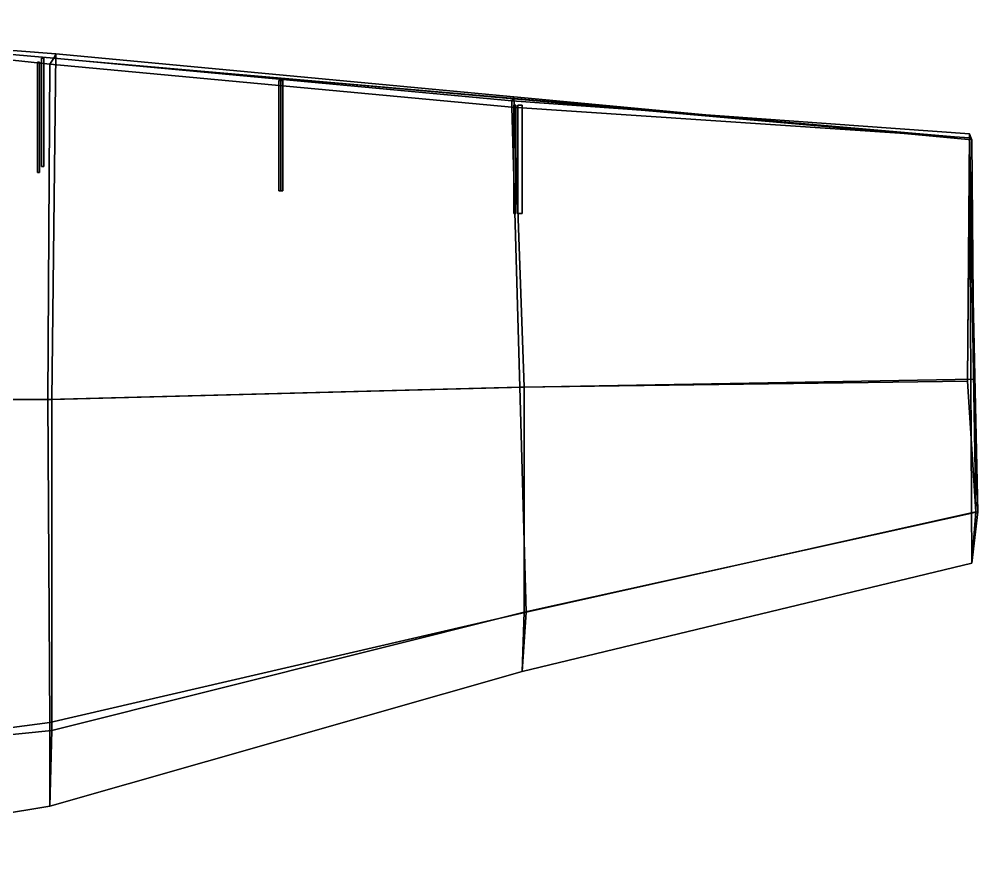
# Model space of a CAD drawing. Extents: x -1726 to 1721, y -2579 to 1769.
# Drawn here: x 212 to 681, y 1179 to 1598 of the extents above; entities that cross this region are included whole.
import ezdxf

# ---------------------------------------------------------------- set-up
doc = ezdxf.new("R2010")
doc.units = 0

msp = doc.modelspace()

# ---------------------------------------------------------------- linework, layer by layer
at = {"layer": '187417', "color": 1}
for points in [[(20, 1413, -529), (21, 1598, -516), (227, 1576, -513), (226, 1412, -520)], [(21, 1598, -516), (22, 1597, -502), (229, 1579, -508), (227, 1576, -513)], [(22, 1597, -502), (24, 1597, -492), (230, 1581, -495), (229, 1579, -508)], [(678, 1539, -495), (24, 1597, -492), (22, 1597, -502), (677, 1540, -506)], [(24, 1597, -492), (23, 1411, -484), (228, 1412, -489), (230, 1581, -495)], [(230, 1581, -495), (228, 1412, -489), (459, 1418, -487), (454, 1560, -493)], [(229, 1579, -508), (230, 1581, -495), (454, 1560, -493), (453, 1558, -504)], [(221, 1577, -544), (221, 1577, -509), (222, 1577, -509), (222, 1577, -544)], [(221, 1523, -509), (221, 1577, -509), (221, 1577, -544), (221, 1523, -544)], [(221, 1523, -509), (222, 1523, -509), (222, 1577, -509), (221, 1577, -509)], [(221, 1577, -544), (222, 1577, -544), (222, 1523, -544), (221, 1523, -544)], [(222, 1577, -509), (222, 1523, -509), (222, 1523, -544), (222, 1577, -544)], [(223, 1579, -503), (223, 1579, -468), (224, 1579, -468), (224, 1579, -503)], [(223, 1526, -468), (223, 1579, -468), (223, 1579, -503), (223, 1526, -503)], [(223, 1526, -468), (224, 1526, -468), (224, 1579, -468), (223, 1579, -468)], [(223, 1579, -503), (224, 1579, -503), (224, 1526, -503), (223, 1526, -503)], [(224, 1579, -468), (224, 1526, -468), (224, 1526, -503), (224, 1579, -503)], [(226, 1412, -520), (227, 1576, -513), (453, 1555, -509), (457, 1418, -515)], [(227, 1576, -513), (229, 1579, -508), (453, 1558, -504), (453, 1555, -509)], [(339, 1568, -502), (339, 1568, -466), (340, 1568, -466), (340, 1568, -502)], [(339, 1514, -466), (339, 1568, -466), (339, 1568, -502), (339, 1514, -502)], [(339, 1514, -466), (340, 1514, -466), (340, 1568, -466), (339, 1568, -466)], [(339, 1568, -502), (340, 1568, -502), (340, 1514, -502), (339, 1514, -502)], [(340, 1568, -466), (340, 1514, -466), (340, 1514, -502), (340, 1568, -502)], [(340, 1568, -541), (340, 1568, -506), (341, 1568, -506), (341, 1568, -541)], [(340, 1514, -506), (340, 1568, -506), (340, 1568, -541), (340, 1514, -541)], [(340, 1514, -506), (341, 1514, -506), (341, 1568, -506), (340, 1568, -506)], [(340, 1568, -541), (341, 1568, -541), (341, 1514, -541), (340, 1514, -541)], [(341, 1568, -506), (341, 1514, -506), (341, 1514, -541), (341, 1568, -541)], [(453, 1558, -504), (454, 1560, -493), (678, 1539, -495), (677, 1542, -502)], [(453, 1555, -509), (453, 1558, -504), (677, 1542, -502), (677, 1540, -506)], [(454, 1560, -493), (459, 1418, -487), (679, 1422, -486), (678, 1539, -495)], [(457, 1418, -515), (453, 1555, -509), (677, 1540, -506), (676, 1421, -512)], [(454, 1556, -532), (454, 1556, -497), (455, 1556, -497), (455, 1556, -532)], [(454, 1503, -497), (454, 1556, -497), (454, 1556, -532), (454, 1503, -532)], [(454, 1503, -497), (455, 1503, -497), (455, 1556, -497), (454, 1556, -497)], [(454, 1556, -532), (455, 1556, -532), (455, 1503, -532), (454, 1503, -532)], [(455, 1556, -497), (455, 1503, -497), (455, 1503, -532), (455, 1556, -532)], [(456, 1556, -497), (456, 1556, -462), (458, 1556, -462), (458, 1556, -497)], [(456, 1503, -462), (456, 1556, -462), (456, 1556, -497), (456, 1503, -497)], [(456, 1503, -462), (458, 1503, -462), (458, 1556, -462), (456, 1556, -462)], [(456, 1556, -497), (458, 1556, -497), (458, 1503, -497), (456, 1503, -497)], [(458, 1556, -462), (458, 1503, -462), (458, 1503, -497), (458, 1556, -497)], [(677, 1542, -502), (680, 1357, -512), (676, 1421, -512), (677, 1542, -502)], [(677, 1542, -502), (676, 1421, -512), (677, 1540, -506), (677, 1542, -502)], [(677, 1542, -502), (678, 1539, -495), (679, 1422, -486), (677, 1542, -502)], [(677, 1542, -502), (679, 1422, -486), (681, 1357, -492), (677, 1542, -502)], [(677, 1542, -502), (681, 1357, -492), (678, 1332, -497), (677, 1542, -502)], [(677, 1542, -502), (678, 1332, -497), (680, 1357, -512), (677, 1542, -502)], [(224, 1526, -503), (224, 1526, -468), (223, 1526, -468), (223, 1526, -503)], [(222, 1523, -544), (222, 1523, -509), (221, 1523, -509), (221, 1523, -544)], [(340, 1514, -502), (340, 1514, -466), (339, 1514, -466), (339, 1514, -502)], [(341, 1514, -541), (341, 1514, -506), (340, 1514, -506), (340, 1514, -541)], [(455, 1503, -532), (455, 1503, -497), (454, 1503, -497), (454, 1503, -532)], [(458, 1503, -497), (458, 1503, -462), (456, 1503, -462), (456, 1503, -497)], [(459, 1418, -487), (459, 1308, -494), (681, 1357, -492), (679, 1422, -486)], [(227, 1254, -519), (226, 1412, -520), (457, 1418, -515), (460, 1308, -515)], [(228, 1412, -489), (228, 1250, -496), (459, 1308, -494), (459, 1418, -487)], [(460, 1308, -515), (457, 1418, -515), (676, 1421, -512), (680, 1357, -512)], [(21, 1227, -530), (20, 1413, -529), (226, 1412, -520), (227, 1254, -519)], [(23, 1411, -484), (20, 1229, -498), (228, 1250, -496), (228, 1412, -489)], [(459, 1308, -494), (458, 1279, -498), (678, 1332, -497), (681, 1357, -492)], [(458, 1279, -498), (460, 1308, -515), (680, 1357, -512), (678, 1332, -497)], [(228, 1250, -496), (227, 1213, -504), (458, 1279, -498), (459, 1308, -494)], [(227, 1213, -504), (227, 1254, -519), (460, 1308, -515), (458, 1279, -498)], [(21, 1179, -518), (21, 1227, -530), (227, 1254, -519), (227, 1213, -504)], [(20, 1229, -498), (21, 1179, -518), (227, 1213, -504), (228, 1250, -496)]]:
    msp.add_3dface(points, dxfattribs=at)

doc.saveas('drawing.dxf')
